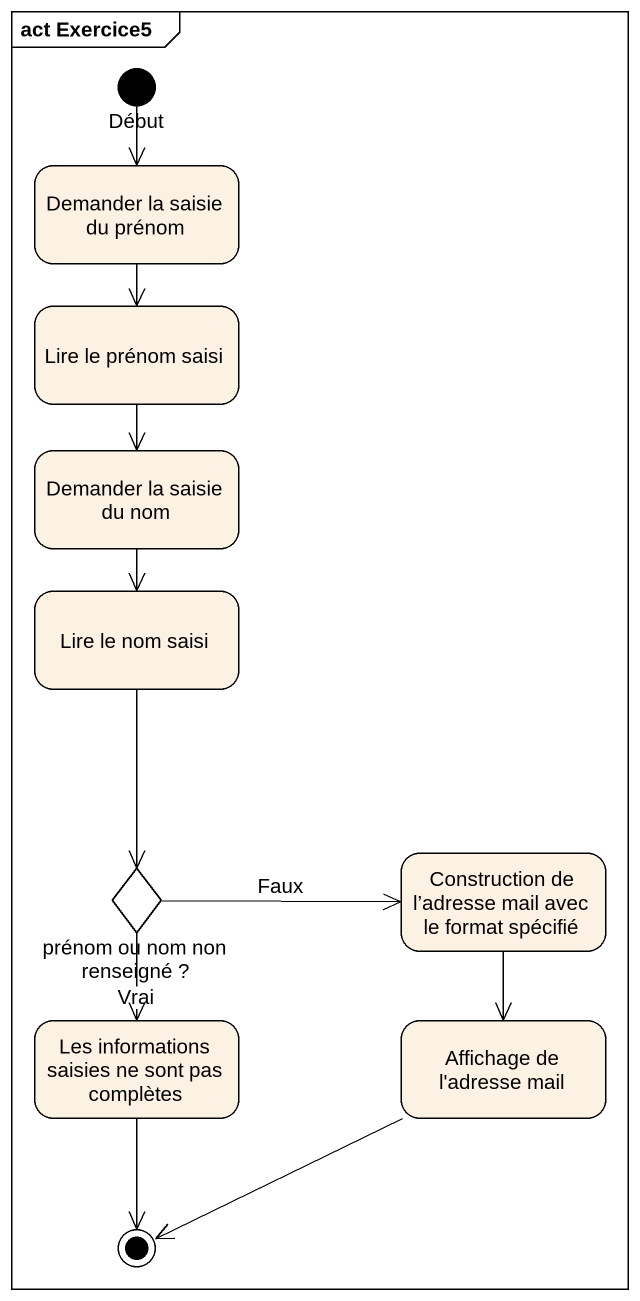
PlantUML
@startuml
mainframe act Exercice5
hide empty description
state Début <<start>>
state "Demander la saisie du prénom" as Demander_la_saisie_du_prénom
state "Lire le prénom saisi" as Lire_le_prénom_saisi
state "Demander la saisie du nom" as Demander_la_saisie_du_nom
state "Lire le nom saisi" as Lire_le_nom_saisi
state "prénom ou nom non renseigné ?" as prénom_ou_nom_non_renseigné <<choice>>
state "Construction de l’adresse mail avec le format spécifié" as Construction_de_l_adresse
state "Les informations saisies ne sont pas complètes" as Les_informations_saisies_ne
state "Affichage de l'adresse mail" as Affichage_de_l_adresse_mail
Début --> Demander_la_saisie_du_prénom
Demander_la_saisie_du_prénom --> Lire_le_prénom_saisi
Lire_le_prénom_saisi --> Demander_la_saisie_du_nom
Demander_la_saisie_du_nom --> Lire_le_nom_saisi
Lire_le_nom_saisi --> prénom_ou_nom_non_renseigné
prénom_ou_nom_non_renseigné -right-> Construction_de_l_adresse : Faux
prénom_ou_nom_non_renseigné --> Les_informations_saisies_ne : Vrai
Construction_de_l_adresse --> Affichage_de_l_adresse_mail
Les_informations_saisies_ne --> [*]
Affichage_de_l_adresse_mail -left-> [*]
@enduml
